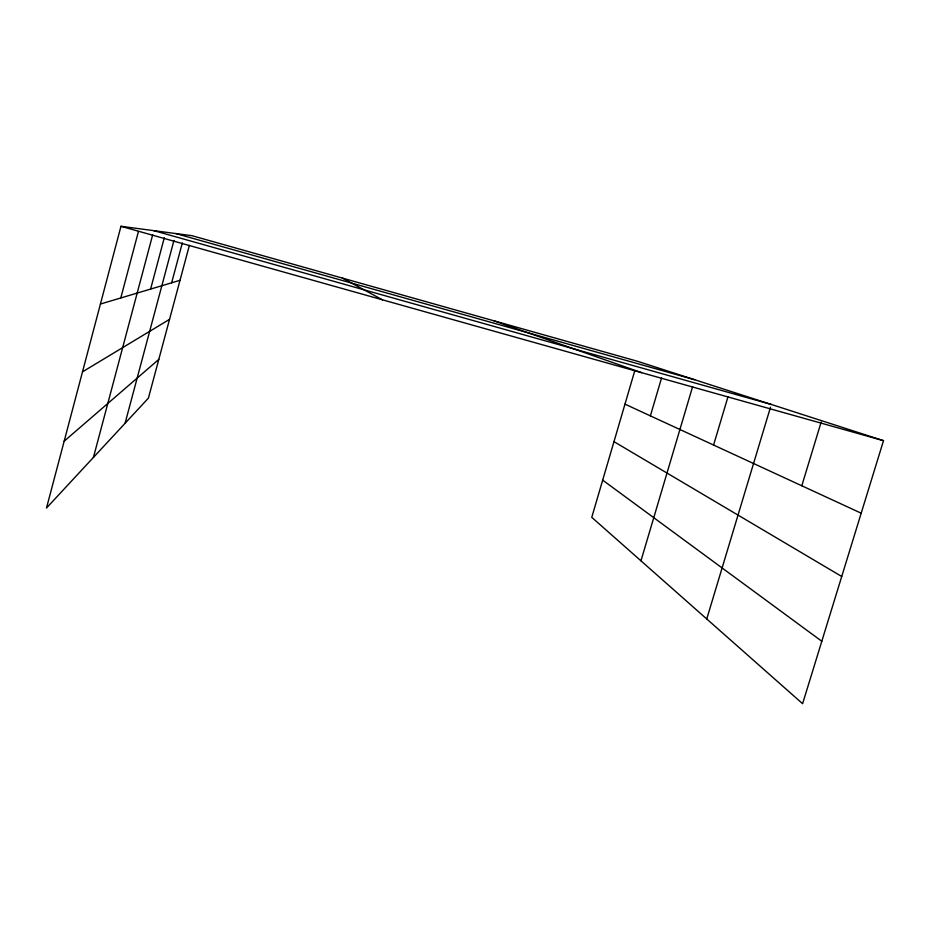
<?xml version="1.0" encoding="UTF-8"?>
<svg xmlns="http://www.w3.org/2000/svg" width="930" height="930" viewBox="0 0 930 930"><rect width="100%" height="100%" fill="white"/><g stroke="black" fill="none" stroke-linecap="round" stroke-linejoin="round"><path stroke-width="1.4" d="M634.702 370.977L591.771 517.347L802.602 703.696L883.5 440.669L637.55 361.293L191.987 235.697L120.97 226.304L46.5 508.024L148.416 398.121L189.36 245.45M120.795 297.96L138.442 231.489M93.442 457.409L152.683 234.813M150.614 289.067L164.296 237.778M125.073 423.301L173.957 240.417M171.643 282.801L182.315 242.951M650.384 415.873L661.567 377.952M640.956 560.825L692.629 386.648M713.577 445.052L728.051 396.575M706.742 618.973L770.505 407.212M801.8 485.774L821.167 422.069M64.17 441.192L158.809 359.399M82.503 371.837L169.551 319.35M100.417 304.04L180.013 280.302M175.793 233.558L694.687 379.731M153.787 230.64L771.33 404.469M120.97 226.304L883.5 440.669M493.818 320.78L641.584 372.663M624.972 404.143L861.192 513.197M342.368 278.082L382.509 299.832M613.974 441.657L841.72 576.484M602.687 480.136L821.806 641.258"/></g></svg>
